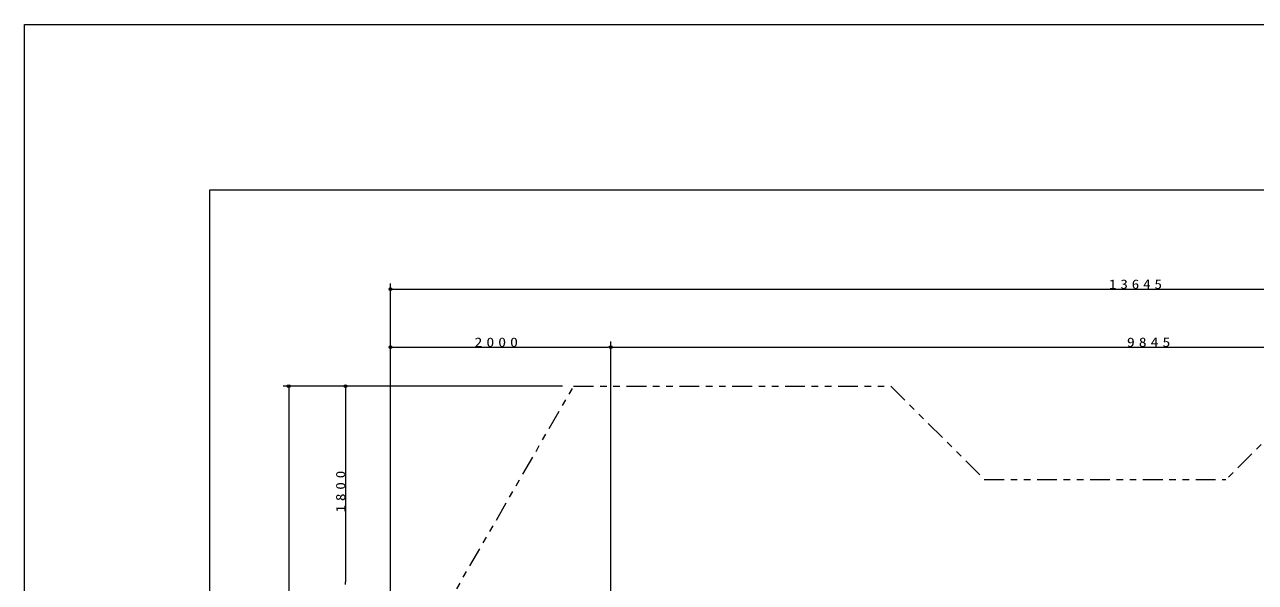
# Model space of a CAD drawing. Units: millimetres on the paper. Extents: x 0 to 420, y -594 to 297.
# Drawn here: x 0 to 186.2, y 212.6 to 297 of the extents above; entities that cross this region are included whole.
import ezdxf

# ---------------------------------------------------------------- set-up
doc = ezdxf.new("R2010")
doc.units = ezdxf.units.MM
doc.linetypes.add('USER3', pattern=[8, 3, -1, 1, -1, 1, -1])
for name, color, linetype, lineweight in [('0_2', 7, 'Continuous', 13), ('2D_DIMENSION', 7, 'Continuous', 13), ('2D_OUTLINE', 7, 'USER3', 13), ('FMT', 7, 'Continuous', 13)]:
    doc.layers.add(name, color=color, linetype=linetype, lineweight=lineweight)
doc.styles.add('ＭＳ ゴシック', font='')
doc.styles.get('ＭＳ ゴシック').set_extended_font_data('MS Gothic')

msp = doc.modelspace()

# ---------------------------------------------------------------- linework, layer by layer
at = {"layer": '0_2'}
for p, q in [((55.375, 256.983), (55.791, 256.983)), ((55.375, 248.206), (55.791, 248.206)), ((88.707, 248.206), (88.29, 248.206)), ((88.707, 248.206), (89.123, 248.206)), ((39.953, 242.31), (39.953, 241.893)), ((48.558, 242.31), (48.558, 241.893)), ((48.558, 212.311), (48.558, 212.728))]:
    msp.add_line(p, q, dxfattribs=at)
msp.add_lwpolyline([(0, 297), (420, 297), (420, 0), (0, 0)], close=True, dxfattribs=at)
for centre in [(55.375, 256.983), (55.375, 248.206), (88.707, 248.206), (88.707, 248.206), (39.953, 242.31), (48.558, 242.31)]:
    msp.add_circle(centre, 0.208, dxfattribs=at)
at = {"layer": '2D_DIMENSION'}
for p, q in [((55.375, 195.964), (55.375, 257.816)), ((55.791, 256.983), (282.372, 256.983)), ((55.375, 195.964), (55.375, 249.039)), ((55.791, 248.206), (88.29, 248.206)), ((88.707, 179.175), (88.707, 249.039)), ((88.707, 179.175), (88.707, 249.039)), ((89.123, 248.206), (252.373, 248.206)), ((81.404, 242.31), (39.119, 242.31)), ((81.404, 242.31), (47.725, 242.31)), ((39.953, 241.893), (39.953, 106.969)), ((48.558, 241.893), (48.558, 212.728))]:
    msp.add_line(p, q, dxfattribs=at)
at = {"layer": '2D_OUTLINE'}
for p, q in [((55.375, 194.339), (83.07, 242.31)), ((83.07, 242.31), (131.075, 242.31)), ((131.075, 242.31), (145.198, 228.187)), ((191.32, 237.744), (181.763, 228.187)), ((145.198, 228.187), (181.763, 228.187))]:
    msp.add_line(p, q, dxfattribs=at)
at = {"layer": 'FMT'}
for p, q in [((28, 272), (403, 272)), ((28, 15), (28, 272))]:
    msp.add_line(p, q, dxfattribs=at)

# ---------------------------------------------------------------- texts
at = {"layer": '2D_DIMENSION', "char_height": 1.405, "attachment_point": 7, "style": 'ＭＳ ゴシック'}
for s, insert in [('\\T1.5;\\W1.2;13645', (164.062, 257.01)), ('\\T1.5;\\W1.25;2000', (68.071, 248.233)), ('\\T1.5;\\W1.25;9845', (166.778, 248.233))]:
    msp.add_mtext(s, dxfattribs=dict(at, insert=insert))
at = {"layer": '2D_DIMENSION', "insert": (48.53, 223.204), "char_height": 1.405, "attachment_point": 7, "rotation": 90, "style": 'ＭＳ ゴシック'}
msp.add_mtext('\\T1.5;\\W1.2;1800', dxfattribs=at)

doc.saveas('drawing.dxf')
